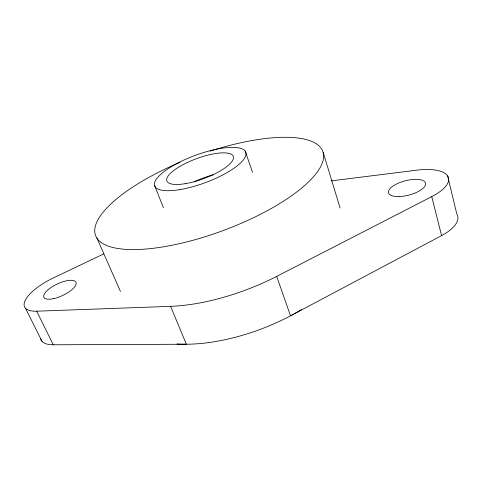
<?xml version="1.0" encoding="UTF-8"?>
<svg xmlns="http://www.w3.org/2000/svg" width="482" height="482" viewBox="0 0 482 482"><rect width="100%" height="100%" fill="white"/><g stroke="black" fill="none" stroke-linecap="round" stroke-linejoin="round"><path stroke-width="0.72" d="M447.615 175.888L456.767 213.785A41.428 17.695 -13.7 0 1 441.596 235.62L290.513 315.812L276.698 276.385L431.745 196.65A42.259 16.237 -14.6 0 0 447.862 176.292A42.259 16.237 -14.6 0 0 416.834 170.158L331.152 180.895M103.714 253.906L53.424 277.897A38.964 13.99 -25.2 0 0 25.323 300.166A38.964 13.99 -25.2 0 0 36.68 311.197L53.261 344.787L186.359 344.238L170.58 306.347L36.68 311.197M25.48 308.245L41.94 341.226M96.888 237.981L120.452 291.405M154.541 185.389L163.434 207.742M245.205 151.125L252.544 172.351M323.259 152.589L340.063 207.959M431.745 196.65L441.596 235.62M301.407 309.643A115.415 50.67 -20.3 0 1 176.912 343.943M53.261 344.787A38.247 15.297 -25.9 0 1 40.5 338.243M276.698 276.385A117.698 46.435 -20.3 0 1 170.58 306.347M210.14 151.113A121.151 39.675 -20.3 0 1 312.667 177.665A121.151 39.675 -20.3 0 1 121.253 248.953A121.151 39.675 -20.3 0 1 180.015 162.338M194.18 181.853A35.084 11.381 -20.3 0 1 213.068 174.839M398.65 196.572A19.19 7.369 -14.6 0 0 425.654 183.431A19.19 7.369 -14.6 0 0 396.758 183.889A19.19 7.369 -14.6 0 0 398.65 196.572M53.761 298.617A17.695 6.35 -25.2 0 0 76.023 282.41A17.695 6.35 -25.2 0 0 50.008 288.236A17.695 6.35 -25.2 0 0 53.761 298.617M179.846 189.619A48.549 14.538 -20.3 0 0 245.934 152.818A48.549 14.538 -20.3 0 0 174.882 164.627A48.549 14.538 -20.3 0 0 179.846 189.619M185.606 183.618A35.451 10.61 -20.3 0 0 233.439 156.68A35.451 10.61 -20.3 0 0 181.214 165.663A35.451 10.61 -20.3 0 0 185.606 183.618"/></g></svg>
